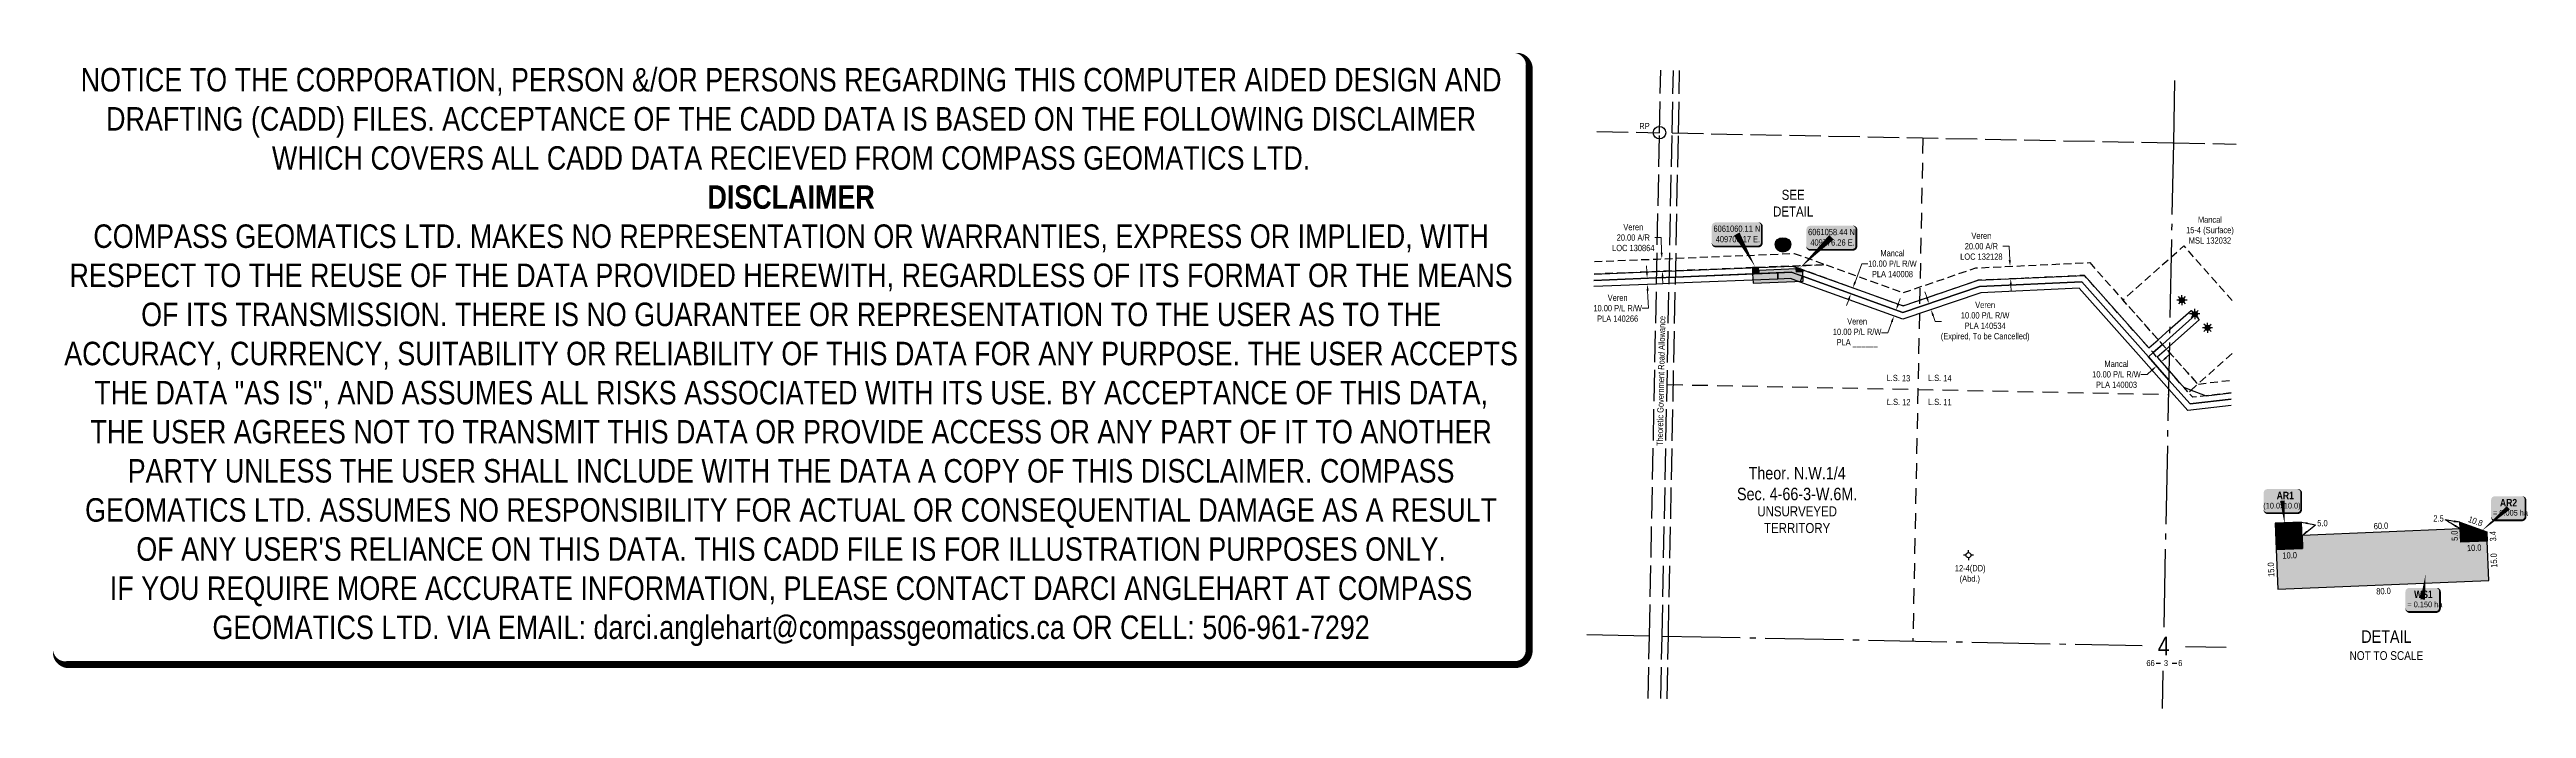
# Model space of a CAD drawing. Extents: x 406981 to 410938, y 6060355 to 6061409.
import ezdxf
from ezdxf.enums import TextEntityAlignment as Align

# ---------------------------------------------------------------- set-up
doc = ezdxf.new("R2010")
doc.units = 0
doc.header["$LTSCALE"] = 5
doc.header["$PDSIZE"] = 0.5
for name, pattern in [('foc-ACCESSROAD', [3.75, 2.5, -1.25]), ('foc-LSD', [8, 5, -3]), ('foc-QUARTERLINE', [33, 25, -3, 2, -3]), ('foc-UNSURVEYED', [12.5, 10, -2.5])]:
    doc.linetypes.add(name, pattern=pattern)
doc.layers.get('Defpoints').update_dxf_attribs({"color": 9})
for name, color, linetype in [('10', 1, 'Continuous'), ('35', 37, 'Continuous'), ('9', 3, 'Continuous'), ('C-AR', 13, 'foc-ACCESSROAD'), ('C-RW', 13, 'Continuous'), ('C-SYMBOL', 7, 'Continuous'), ('C-WS-S', 8, 'Continuous'), ('DETAIL-T', 7, 'Continuous'), ('F-RW', 190, 'Continuous'), ('F-WS', 190, 'foc-ACCESSROAD'), ('L-QSEC', 8, 'foc-QUARTERLINE'), ('L-ROAD-T', 7, 'Continuous'), ('L-SECLBL', 7, 'Continuous'), ('L-SECTION-LSD', 7, 'foc-LSD'), ('L-UNS-T', 3, 'Continuous'), ('L-USEC', 7, 'foc-UNSURVEYED'), ('P-CROSSINGS', 250, 'Continuous'), ('P-TEMP-BLOCKS', 250, 'Continuous'), ('P-TEMP-H', 41, 'Continuous'), ('P-TEMP_WORKSPACE', 46, 'Continuous')]:
    doc.layers.add(name, color=color, linetype=linetype)
for name, color, linetype, lineweight in [('C-AR-T', 13, 'Continuous', 9), ('C-RW-T', 13, 'Continuous', 9), ('F-RW-T', 190, 'Continuous', 9), ('F-WS-T', 190, 'Continuous', 9), ('P-TEMP-T', 46, 'Continuous', 18)]:
    doc.layers.add(name, color=color, linetype=linetype, lineweight=lineweight)
doc.layers.add('DISCLAIMER', color=7, linetype='Continuous', plot=False)
doc.styles.add('100L', font='ARIALN.TTF', dxfattribs={"height": 11})
doc.styles.add('175L', font='ARIALN.TTF', dxfattribs={"height": 20})
doc.styles.add('80', font='ARIALN.TTF', dxfattribs={"height": 10})
doc.styles.add('80CG', font='ARIALN.TTF', dxfattribs={"height": 10})
doc.styles.add('80L', font='ARIALN.TTF', dxfattribs={"height": 10})
doc.styles.add('BOLD', font='ARIALNB.TTF')
doc.styles.add('Crossing', font='ARIALN.TTF', dxfattribs={"height": 10})
doc.styles.add('SIMPLEX', font='ARIALN.TTF')
doc.dimstyles.new('Compass 5 000', dxfattribs={"dimscale": 5, "dimtxt": 9, "dimasz": 2, "dimexe": 0.2, "dimexo": 0.0625, "dimgap": 0.5, "dimtad": 0, "dimtih": 1, "dimtoh": 1, "dimzin": 0, "dimdsep": 46, "dimtxsty": '80CG', "dimcen": 0.1, "dimse1": 1, "dimse2": 1, "dimclrd": 256, "dimclrt": 256, "dimaunit": 1, "dimadec": 4, "dimazin": 0, "dimtfac": 0.06, "dimtofl": 0, "dimtmove": 0, "dimatfit": 1, "dimfxl": 0.2, "dimtolj": 1, "dimtzin": 0, "dimlwd": -1, "dimarcsym": 0})

# ---------------------------------------------------------------- blocks, each defined once
blk = doc.blocks.new('L-SECLBL')
at = {"layer": '9', "color": 7}
for p, q in [((-5.082139060913505, -27.83004804289613), (-12.28857354467345, -27.83004804289613)), ((20.70431141927111, -27.83004804289613), (13.49787693551116, -27.83004804289613))]:
    blk.add_line(p, q, dxfattribs=at)
at = {"layer": '10', "color": 2, "style": 'SIMPLEX'}
blk.add_attdef('SEC', text='', height=30, dxfattribs=at).set_placement((0, 0), align=Align.MIDDLE)
at = {"layer": '10', "color": 5, "style": '80L'}
blk.add_attdef('TWP', text='', height=9.5, dxfattribs=at).set_placement((-14.43410290347765, -27.36845155570791), align=Align.MIDDLE_RIGHT)
blk.add_attdef('RGE', text='', height=9.5, dxfattribs=at).set_placement((3.622123863462547, -27.36845155570791), align=Align.MIDDLE_CENTER)
blk.add_attdef('MER', text='', height=9.5, dxfattribs=at).set_placement((23.16775162027989, -27.36845155570791), align=Align.MIDDLE_LEFT)
blk = doc.blocks.new('RP')
at = {"layer": '35', "color": 3}
blk.add_circle((0, 0), 10, dxfattribs=at)
at = {"layer": '35', "color": 3, "style": '80'}
blk.add_attdef('RP_001', (-32.36089367917796, 5.754369554757101), '', height=10, dxfattribs=at)
blk = doc.blocks.new('Gabd.15d85efd0b')
for p, q in [((-0.8077887898243716, 0), (-1.615577579648743, 0)), ((0, 0.8077887898252811), (0, 1.615577579648743)), ((1.615577579648743, 0), (0.8077887898243716, 0)), ((0, -0.8077887898252811), (0, -1.615577579648743))]:
    blk.add_line(p, q)
blk.add_circle((0, 0), 0.8)
blk = doc.blocks.new('*D447')
at = {"layer": 'C-AR-T', "transparency": 16777216}
for p, q in [((409555.1993346071, 6061107.92030553), (409545.1993346069, 6061107.92030553)), ((409556.1742816667, 6061084.009110297), (409555.1993346071, 6061107.92030553)), ((409557.8035121195, 6061044.051199712), (409558.2109102602, 6061034.05950182))]:
    blk.add_line(p, q, dxfattribs=at)
for points in [[(409557.8395646485, 6061084.077009987), (409554.5089986848, 6061083.941210607), (409556.5816798074, 6061074.017412405)], [(409559.4687951013, 6061044.119099402), (409556.1382291375, 6061043.983300022), (409557.3961139788, 6061054.042897603)]]:
    blk.add_solid(points, dxfattribs=at)
at = {"layer": 'Defpoints', "color": 0, "transparency": 16777216}
for p in [(409556.5816798074, 6061074.017412405), (409712.1994274021, 6061080.362518284), (409713.0138615735, 6061060.388003482)]:
    blk.add_point(p, dxfattribs=at)
at = {"layer": 'C-AR-T', "transparency": 16777216, "insert": (409510.9087479765, 6061107.920305529), "char_height": 10, "attachment_point": 5, "style": '80CG'}
blk.add_mtext('\\A1;Veren\\P20.00 A/R\\PLOC 130864', dxfattribs=at)
blk = doc.blocks.new('*D448')
at = {"layer": 'C-AR-T', "transparency": 16777216}
for p, q in [((410111.1841923661, 6061094.103084965), (410101.1841923661, 6061094.103084965)), ((410112.2240970131, 6061072.002442539), (410111.1841923661, 6061094.103084965)), ((410114.1040670203, 6061032.048255374), (410114.574078417, 6061022.059307016))]:
    blk.add_line(p, q, dxfattribs=at)
for points in [[(410113.8889217394, 6061072.080777772), (410110.5592722869, 6061071.924107306), (410112.6941084098, 6061062.013494181)], [(410115.7688917466, 6061032.126590607), (410112.4392422941, 6061031.969920141), (410113.6340556236, 6061042.037203731)]]:
    blk.add_solid(points, dxfattribs=at)
at = {"layer": 'Defpoints', "color": 0, "transparency": 16777216}
for p in [(410112.0776252394, 6061061.984486711), (410112.6941084098, 6061062.013494181), (410113.0175724531, 6061042.008196261)]:
    blk.add_point(p, dxfattribs=at)
at = {"layer": 'C-AR-T', "transparency": 16777216, "insert": (410066.8697312477, 6061094.103084964), "char_height": 10, "attachment_point": 5, "style": '80CG'}
blk.add_mtext('\\A1;Veren\\P20.00 A/R\\PLOC 132128', dxfattribs=at)
blk = doc.blocks.new('*D449')
at = {"layer": 'Defpoints', "color": 0, "transparency": 16777216}
for p in [(409827.7292558295, 6061029.194232096), (409831.1291601718, 6061038.596011203), (409861.7374039844, 6061027.5273507)]:
    blk.add_point(p, dxfattribs=at)
at = {"layer": 'F-RW-T', "transparency": 16777216}
for p, q in [((409865.1381109902, 6061036.931349416), (409875.7400885846, 6061066.249071737)), ((409875.7400885846, 6061066.249071737), (409885.7400885846, 6061066.249071736)), ((409854.9367926361, 6061008.721572877), (409851.5360856301, 6060999.31757416))]:
    blk.add_line(p, q, dxfattribs=at)
for points in [[(409853.3694595166, 6061009.288357378), (409856.5041257555, 6061008.154788376), (409858.3374996418, 6061018.125571593)], [(409863.5707778707, 6061037.498133917), (409866.7054441096, 6061036.364564915), (409861.7374039844, 6061027.5273507)]]:
    blk.add_solid(points, dxfattribs=at)
at = {"layer": 'F-RW-T', "transparency": 16777216, "insert": (409924.826036742, 6061066.249071737), "char_height": 10, "attachment_point": 5, "style": '80CG'}
blk.add_mtext('\\A1;Mancal\\P10.00 P/L R/W\\PPLA 140008', dxfattribs=at)
blk = doc.blocks.new('*D450')
at = {"layer": 'C-RW-T', "transparency": 16777216}
for p, q in [((409532.6469995076, 6061053.034813163), (409532.2395987487, 6061063.026510947)), ((409533.8691643284, 6061023.060638426), (409534.2765650872, 6061013.068940641)), ((409535.0118695488, 6060995.035248262), (409534.2765650872, 6061013.068940641)), ((409525.0118695488, 6060995.035248262), (409535.0118695488, 6060995.035248262))]:
    blk.add_line(p, q, dxfattribs=at)
for points in [[(409534.3122824716, 6061053.10271329), (409530.9817165434, 6061052.966913037), (409533.0544002664, 6061043.043115377)], [(409535.5344472924, 6061023.128538553), (409532.2038813643, 6061022.9927383), (409533.4617635695, 6061033.052336211)]]:
    blk.add_solid(points, dxfattribs=at)
at = {"layer": 'Defpoints', "color": 0, "transparency": 16777216}
for p in [(409618.3944622978, 6061046.522764861), (409533.4617635695, 6061033.052336211), (409618.8018256009, 6061036.531985695)]:
    blk.add_point(p, dxfattribs=at)
at = {"layer": 'C-RW-T', "transparency": 16777216, "insert": (409485.9259213902, 6060995.035248263), "char_height": 10, "attachment_point": 5, "style": '80CG'}
blk.add_mtext('\\A1;Veren\\P10.00 P/L R/W\\PPLA 140266', dxfattribs=at)
blk = doc.blocks.new('GAS')
h = blk.add_hatch(color=255)
h.dxf.hatch_style = 1
edge = h.paths.add_edge_path()
edge.add_arc((0, 0), 0.9, 0, 360)
for p, q in [((-0.8077887898725749, 0), (-1.615577579628734, 0)), ((-0.5711929310346023, 0.5711929297831376), (-1.142385862069204, 1.142385861385264)), ((0, 0.8077887887338874), (0, 1.615577579286764)), ((0.5711929310309642, 0.5711929297831376), (1.142385862065566, 1.142385861385264)), ((1.615577579625096, 0), (0.8077887898689368, 0)), ((-0.5711929310346023, -0.5711929316021271), (-1.142385862069204, -1.142385863204253)), ((0, -0.8077887905528768), (0, -1.615577581105753)), ((1.142385862065566, -1.142385863204253), (0.5711929310309642, -0.5711929316021271))]:
    blk.add_line(p, q)
blk.add_circle((0, 0), 0.8000000000000003)
blk = doc.blocks.new('*D451')
at = {"layer": 'C-RW-T', "transparency": 16777216}
for p, q in [((409934.006122981, 6061001.39524764), (409937.4068698981, 6061010.799231924)), ((409923.804683151, 6060973.185509554), (409917.5511924399, 6060955.892917722)), ((409917.5511924399, 6060955.892917722), (409907.5511924396, 6060955.892917721))]:
    blk.add_line(p, q, dxfattribs=at)
for points in [[(409922.2373524369, 6060973.752300707), (409925.3720138648, 6060972.618718401), (409927.2054300681, 6060982.589493837)], [(409932.4387922669, 6061001.962038793), (409935.5734536948, 6061000.828456487), (409930.6053760638, 6060991.991263357)]]:
    blk.add_solid(points, dxfattribs=at)
at = {"layer": 'Defpoints', "color": 0, "transparency": 16777216}
for p in [(409794.2601148961, 6061030.66628311), (409797.6600608919, 6061040.06805263), (409927.2054300681, 6060982.589493837)]:
    blk.add_point(p, dxfattribs=at)
at = {"layer": 'C-RW-T', "transparency": 16777216, "insert": (409868.4652442816, 6060955.892917722), "char_height": 10, "attachment_point": 5, "style": '80CG'}
blk.add_mtext('\\A1;Veren\\P10.00 P/L R/W\\PPLA ______', dxfattribs=at)
blk = doc.blocks.new('*D452')
at = {"layer": 'C-RW-T', "transparency": 16777216}
for p, q in [((409980.0528900379, 6061011.671593951), (409976.8201311734, 6061021.134641564)), ((409989.7560378879, 6060983.268191796), (409992.9887967526, 6060973.805144182)), ((409992.9887967526, 6060973.805144182), (410002.9887967526, 6060973.805144181))]:
    blk.add_line(p, q, dxfattribs=at)
for points in [[(409981.6300646395, 6061012.210387095), (409978.4757154358, 6061011.132800806), (409983.2856489024, 6061002.208546339)], [(409991.3332124895, 6060983.80698494), (409988.1788632858, 6060982.729398651), (409986.5232790234, 6060992.731239408)]]:
    blk.add_solid(points, dxfattribs=at)
at = {"layer": 'Defpoints', "color": 0, "transparency": 16777216}
for p in [(410010.5558658936, 6061011.524576366), (409986.5232790234, 6060992.731239408), (410013.7934960146, 6061002.047269436)]:
    blk.add_point(p, dxfattribs=at)
at = {"layer": 'C-RW-T', "transparency": 16777216, "insert": (410072.9274052109, 6060973.805144182), "char_height": 10, "attachment_point": 5, "style": '80CG'}
blk.add_mtext('\\A1;Veren\\P10.00 P/L R/W\\PPLA 140534\\P(Expired, To be Cancelled)', dxfattribs=at)
blk = doc.blocks.new('*D453')
at = {"layer": 'Defpoints', "color": 0, "transparency": 16777216}
for p in [(410346.7546140524, 6060902.592507184), (410349.9031040831, 6060899.038905904), (410357.4025859274, 6060905.683445333)]:
    blk.add_point(p, dxfattribs=at)
at = {"layer": 'F-RW-T', "transparency": 16777216}
for p, q in [((410331.7849720381, 6060889.32940732), (410321.7849720386, 6060889.329407321)), ((410339.2697930452, 6060895.960957251), (410331.7849720381, 6060889.32940732)), ((410361.7389169033, 6060915.868596544), (410369.2237379104, 6060922.500146477))]:
    blk.add_line(p, q, dxfattribs=at)
for points in [[(410338.1645347229, 6060897.20842742), (410340.3750513671, 6060894.713487084), (410346.7546140524, 6060902.592507184)], [(410360.6336585809, 6060917.116066713), (410362.8441752251, 6060914.621126376), (410354.2540958961, 6060909.237046613)]]:
    blk.add_solid(points, dxfattribs=at)
at = {"layer": 'F-RW-T', "transparency": 16777216, "insert": (410282.6990238796, 6060889.329407321), "char_height": 10, "attachment_point": 5, "style": '80CG'}
blk.add_mtext('\\A1;Mancal\\P10.00 P/L R/W\\PPLA 140003', dxfattribs=at)
blk = doc.blocks.new('*U455')
h = blk.add_hatch(color=254)
edge = h.paths.add_edge_path()
edge.add_line((-33.99999999999998, -20), (33.99999999999998, -20))
edge.add_arc((33.99999999999999, -13.99999999999999), 6.000000000000007, 269.9999999999999, 359.9999999999999)
edge.add_line((39.99999999999999, -14), (39.99999999999999, 12.5))
edge.add_arc((33.99999999999999, 12.49999999999999), 6.000000000000007, 6.785183320455494e-14, 90.00000000000007)
edge.add_line((33.99999999999998, 18.5), (-33.99999999999998, 18.5))
edge.add_arc((-33.99999999999999, 12.49999999999999), 6.000000000000007, 89.99999999999993, 179.9999999999999)
edge.add_line((-39.99999999999999, 12.5), (-39.99999999999999, -14))
edge.add_arc((-33.99999999999999, -13.99999999999999), 6.000000000000007, 180, 270.0000000000001)
at = {"color": 1, "flags": 128}
blk.add_lwpolyline([(-33.99999999999998, -20, 3, 3, 0), (33.99999999999998, -20, 3, 3, 0.4142135623730951), (39.99999999999999, -14, 3, 3, 0), (39.99999999999999, 12.5, 3, 0, 0.4142135623730951), (33.99999999999998, 18.5, 0, 0, 0), (-33.99999999999998, 18.5, 0, 0, 0.4142135623730951), (-39.99999999999999, 12.5, 0, 0, 0), (-39.99999999999999, -14, 0, 3, 0.4142135623730951)], format="xyseb", close=True, dxfattribs=at)
at = {"color": 254, "flags": 128}
blk.add_lwpolyline([(29.90616914716862, -53.64418373067201, 0, 10, 0), (0, 0, 5, 5, 0)], format="xyseb", dxfattribs=at)
at = {"color": 1, "style": '80'}
blk.add_attdef('ENTER_TEXT_001', (-35.98567530695772, -4.996589358799454), '', height=10, dxfattribs=at)
blk = doc.blocks.new('*U456')
h = blk.add_hatch(color=254)
edge = h.paths.add_edge_path()
edge.add_line((-33.99999999999998, -20), (33.99999999999998, -20))
edge.add_arc((33.99999999999999, -13.99999999999999), 6.000000000000007, 269.9999999999999, 359.9999999999999)
edge.add_line((39.99999999999999, -14), (39.99999999999999, 12.5))
edge.add_arc((33.99999999999999, 12.49999999999999), 6.000000000000007, 6.785183320455494e-14, 90.00000000000007)
edge.add_line((33.99999999999998, 18.5), (-33.99999999999998, 18.5))
edge.add_arc((-33.99999999999999, 12.49999999999999), 6.000000000000007, 89.99999999999993, 179.9999999999999)
edge.add_line((-39.99999999999999, 12.5), (-39.99999999999999, -14))
edge.add_arc((-33.99999999999999, -13.99999999999999), 6.000000000000007, 180, 270.0000000000001)
at = {"color": 254, "flags": 128}
blk.add_lwpolyline([(-51.11093644678137, -50.00807125413121, 0, 9.999999999999998, 0), (0, 0, 4.999999999999999, 4.999999999999999, 0)], format="xyseb", dxfattribs=at)
at = {"color": 1, "flags": 128}
blk.add_lwpolyline([(-33.99999999999998, -20, 3, 3, 0), (33.99999999999998, -20, 3, 3, 0.4142135623730951), (39.99999999999999, -14, 3, 3, 0), (39.99999999999999, 12.5, 3, 0, 0.4142135623730951), (33.99999999999998, 18.5, 0, 0, 0), (-33.99999999999998, 18.5, 0, 0, 0.4142135623730951), (-39.99999999999999, 12.5, 0, 0, 0), (-39.99999999999999, -14, 0, 3, 0.4142135623730951)], format="xyseb", close=True, dxfattribs=at)
at = {"color": 1, "style": '80'}
blk.add_attdef('ENTER_TEXT_001', (-35.98567530695772, -4.996589358799454), '', height=10, dxfattribs=at)
blk = doc.blocks.new('xing2')
h = blk.add_hatch(color=50)
h.dxf.hatch_style = 1
edge = h.paths.add_edge_path()
edge.add_ellipse((0, 0), major_axis=(-12.5, 0), ratio=0.8162973455633619, start_angle=0, end_angle=360)
h = blk.add_hatch(color=250)
h.dxf.hatch_style = 1
edge = h.paths.add_edge_path()
edge.add_ellipse((0, -2.047489049626165), major_axis=(-12.5, 0), ratio=0.8162973455633619, start_angle=0, end_angle=180)
edge.add_line((12.5, -2.047489049626165), (12.5, 0))
edge.add_ellipse((0, 0), major_axis=(-12.5, 0), ratio=0.8162973455633619, start_angle=0, end_angle=180, ccw=False)
edge.add_line((-12.5, 0), (-12.5, -2.047489049626165))
at = {"color": 250}
blk.add_ellipse((0, 0), major_axis=(-12.5, 0), ratio=0.8162973455633619, dxfattribs=at)
blk.add_ellipse((0, -2.047489049626165), major_axis=(-12.5, 0), ratio=0.8162973455633619, start_param=0, end_param=3.141592653589793, dxfattribs=at)
at = {"color": 250, "style": 'Crossing'}
blk.add_attdef('CROSSING', text='', height=9, dxfattribs=at).set_placement((0.08916442567715421, 0.0199513138486509), align=Align.MIDDLE_CENTER)
at = {"color": 250, "style": 'Crossing', "flags": 1}
for tag, p in [('DESCRIPTION', (0.08916442567715421, -25.770021277247)), ('LOCATION', (0.08916442567715421, -39.30337514164421)), ('OWNER', (0.08916442567715421, -12.49201765665748)), ('DWG_REF', (0.08916442567715421, -52.83672900604233))]:
    blk.add_attdef(tag, text='', height=9, dxfattribs=at).set_placement(p, align=Align.MIDDLE_CENTER)
blk = doc.blocks.new('*U475')
at = {"true_color": 0xff8aff}
h = blk.add_hatch(color=211, dxfattribs=at)
edge = h.paths.add_edge_path()
edge.add_line((-23.99999999999998, -20), (23.99999999999998, -20))
edge.add_arc((23.99999999999998, -14), 6, 270, 360)
edge.add_line((29.99999999999998, -14), (29.99999999999998, 12.5))
edge.add_arc((23.99999999999998, 12.5), 6, 0, 90)
edge.add_line((23.99999999999998, 18.5), (-23.99999999999998, 18.5))
edge.add_arc((-23.99999999999998, 12.5), 6, 90, 180)
edge.add_line((-29.99999999999998, 12.5), (-29.99999999999998, -14))
edge.add_arc((-23.99999999999998, -14), 6, 180, 270)
at = {"color": 250, "flags": 128}
blk.add_lwpolyline([(-23.99999999999998, -20, 3, 3, 0), (23.99999999999998, -20, 3, 3, 0.414213562373095), (29.99999999999998, -14, 3, 3, 0), (29.99999999999998, 12.5, 3, 0, 0.414213562373095), (23.99999999999998, 18.5, 0, 0, 0), (-23.99999999999998, 18.5, 0, 0, 0.414213562373095), (-29.99999999999998, 12.5, 0, 0, 0), (-29.99999999999998, -14, 0, 3, 0.414213562373095)], format="xyseb", close=True, dxfattribs=at)
at = {"flags": 128}
blk.add_lwpolyline([(3.59625545843247, -38.11359029437813, 0, 7.499999999999999, 0), (-3.398394867633905e-15, 0, 0, 0, 0)], format="xyseb", dxfattribs=at)
at = {"color": 250}
for tag, p, height, style in [('TEMP_AREA_W1_001', (-9.212824010914055, 2.244292974654144), 12, 'BOLD'), ('ENTER_TEXT_001', (-30.65893587994544, -12.47010782646594), 9, '80')]:
    blk.add_attdef(tag, p, '', height=height, dxfattribs=dict(at, style=style))
blk = doc.blocks.new('*U454')
at = {"true_color": 0xff8aff}
h = blk.add_hatch(color=211, dxfattribs=at)
edge = h.paths.add_edge_path()
edge.add_line((-21.49999999999998, -20), (21.49999999999998, -20))
edge.add_arc((21.49999999999998, -14), 6, 270, 360)
edge.add_line((27.49999999999998, -14), (27.49999999999998, 12.5))
edge.add_arc((21.49999999999998, 12.5), 6, 0, 90)
edge.add_line((21.49999999999998, 18.5), (-21.49999999999998, 18.5))
edge.add_arc((-21.49999999999998, 12.5), 6, 90, 180)
edge.add_line((-27.49999999999998, 12.5), (-27.49999999999998, -14))
edge.add_arc((-21.49999999999998, -14), 6, 180, 270)
at = {"flags": 128}
blk.add_lwpolyline([(4.550646937575363, 39.57006677438104, 0, 7.499999999999998, 0), (-3.398394867633905e-15, 0, 0, 0, 0)], format="xyseb", dxfattribs=at)
at = {"color": 250, "flags": 128}
blk.add_lwpolyline([(-21.49999999999998, -20, 3, 3, 0), (21.49999999999998, -20, 3, 3, 0.414213562373095), (27.49999999999998, -14, 3, 3, 0), (27.49999999999998, 12.5, 3, 0, 0.414213562373095), (21.49999999999998, 18.5, 0, 0, 0), (-21.49999999999998, 18.5, 0, 0, 0.414213562373095), (-27.49999999999998, 12.5, 0, 0, 0), (-27.49999999999998, -14, 0, 3, 0.414213562373095)], format="xyseb", close=True, dxfattribs=at)
at = {"color": 250}
for tag, p, height, style in [('TEMP_AREA_W1_001', (-9.212824010914055, 2.244292974654144), 12, 'BOLD'), ('ENTER_TEXT_001', (-30.65893587994544, -12.47010782646594), 9, '80')]:
    blk.add_attdef(tag, p, '', height=height, dxfattribs=dict(at, style=style))
blk = doc.blocks.new('*U476')
at = {"true_color": 0xff8aff}
h = blk.add_hatch(color=211, dxfattribs=at)
edge = h.paths.add_edge_path()
edge.add_line((-21.49999999999998, -20), (21.49999999999998, -20))
edge.add_arc((21.49999999999998, -14), 6, 270, 360)
edge.add_line((27.49999999999998, -14), (27.49999999999998, 12.5))
edge.add_arc((21.49999999999998, 12.5), 6, 0, 90)
edge.add_line((21.49999999999998, 18.5), (-21.49999999999998, 18.5))
edge.add_arc((-21.49999999999998, 12.5), 6, 90, 180)
edge.add_line((-27.49999999999998, 12.5), (-27.49999999999998, -14))
edge.add_arc((-21.49999999999998, -14), 6, 180, 270)
at = {"flags": 128}
blk.add_lwpolyline([(-43.04540236759258, -37.33867938246048, 0, 7.499999999999998, 0), (-3.398394867633905e-15, 3.944304526105059e-31, 0, 0, 0)], format="xyseb", dxfattribs=at)
at = {"color": 250, "flags": 128}
blk.add_lwpolyline([(-21.49999999999998, -20, 3, 3, 0), (21.49999999999998, -20, 3, 3, 0.414213562373095), (27.49999999999998, -14, 3, 3, 0), (27.49999999999998, 12.5, 3, 0, 0.414213562373095), (21.49999999999998, 18.5, 0, 0, 0), (-21.49999999999998, 18.5, 0, 0, 0.414213562373095), (-27.49999999999998, 12.5, 0, 0, 0), (-27.49999999999998, -14, 0, 3, 0.414213562373095)], format="xyseb", close=True, dxfattribs=at)
at = {"color": 250}
for tag, p, height, style in [('TEMP_AREA_W1_001', (-9.212824010914055, 2.244292974654144), 12, 'BOLD'), ('ENTER_TEXT_001', (-30.65893587994544, -12.47010782646594), 9, '80')]:
    blk.add_attdef(tag, p, '', height=height, dxfattribs=dict(at, style=style))
blk = doc.blocks.new('Disclaimer_Legal')
at = {"layer": 'DISCLAIMER', "color": 254, "flags": 128}
blk.add_lwpolyline([(-3612.859355113964, -1104.601793492536, 37.5, 37.5, 0), (4096.10254652852, -1104.601793492536, 37.5, 37.5, 0.414213562373095), (4171.10254652852, -1029.601793492536, 37.5, 37.5, 0), (4171.10254652852, 2078.694150954953, 37.5, 0, 0.414213562373095), (4096.10254652852, 2153.694150954953, 0, 0, 0), (-3612.859355113964, 2153.694150954953, 0, 0, 0.414213562373095), (-3687.859355113964, 2078.694150954953, 0, 0, 0), (-3687.859355113964, -1029.601793492536, 0, 37.5, 0.414213562373095)], format="xyseb", close=True, dxfattribs=at)
at = {"layer": 'DISCLAIMER', "color": 254, "insert": (241.6215957072782, 533.9211787312088), "char_height": 125, "width": 7717.567617301413, "attachment_point": 5, "style": '80'}
blk.add_mtext('NOTICE TO THE CORPORATION, PERSON &/OR PERSONS REGARDING THIS COMPUTER AIDED DESIGN AND DRAFTING (CADD) FILES. ACCEPTANCE OF THE CADD DATA IS BASED ON THE FOLLOWING DISCLAIMER WHICH COVERS ALL CADD DATA RECIEVED FROM COMPASS GEOMATICS LTD.\\P{\\fArial Narrow|b1|i0|c0|p34;DISCLAIMER}\\PCOMPASS GEOMATICS LTD. MAKES NO REPRESENTATION OR WARRANTIES, EXPRESS OR IMPLIED, WITH RESPECT TO THE REUSE OF THE DATA PROVIDED HEREWITH, REGARDLESS OF ITS FORMAT OR THE MEANS OF ITS TRANSMISSION. THERE IS NO GUARANTEE OR REPRESENTATION TO THE USER AS TO THE ACCURACY, CURRENCY, SUITABILITY OR RELIABILITY OF THIS DATA FOR ANY PURPOSE. THE USER ACCEPTS THE DATA "AS IS", AND ASSUMES ALL RISKS ASSOCIATED WITH ITS USE. BY ACCEPTANCE OF THIS DATA, THE USER AGREES NOT TO TRANSMIT THIS DATA OR PROVIDE ACCESS OR ANY PART OF IT TO ANOTHER PARTY UNLESS THE USER SHALL INCLUDE WITH THE DATA A COPY OF THIS DISCLAIMER. COMPASS GEOMATICS LTD. ASSUMES NO RESPONSIBILITY FOR ACTUAL OR CONSEQUENTIAL DAMAGE AS A RESULT OF ANY USER\'S RELIANCE ON THIS DATA. THIS CADD FILE IS FOR ILLUSTRATION PURPOSES ONLY.\\PIF YOU REQUIRE MORE ACCURATE INFORMATION, PLEASE CONTACT DARCI ANGLEHART AT COMPASS GEOMATICS LTD. VIA EMAIL: darci.anglehart@compassgeomatics.ca OR CELL: 506-961-7292', dxfattribs=at)

msp = doc.modelspace()

# ---------------------------------------------------------------- hatches: boundary and pattern name
at = {"layer": 'P-TEMP-H'}
h = msp.add_hatch(color=256, dxfattribs=at)
h.dxf.hatch_style = 1
h.paths.add_polyline_path([(409701.5792229266, 6061049.91444074), (409711.5667048954, 6061050.321652892), (409711.1592750371, 6061060.312392709), (409701.1717965227, 6061059.905095849)])
h = msp.add_hatch(color=256, dxfattribs=at)
h.dxf.hatch_style = 1
h.paths.add_polyline_path([(409701.5792229266, 6061049.91444074), (409702.1903983449, 6061034.930022495), (409782.0901852196, 6061038.191080014), (409781.4790724384, 6061053.172290951), (409771.491593924, 6061052.764994091), (409771.2879454941, 6061057.758733349), (409711.3630564655, 6061055.31539215), (409711.5667048954, 6061050.321652892)])
h = msp.add_hatch(color=256, dxfattribs=at)
h.dxf.hatch_style = 1
h.paths.add_polyline_path([(409771.1855398067, 6061060.269861478), (409781.3392756617, 6061056.600299955), (409781.4790724384, 6061053.172290951), (409771.491593924, 6061052.764994091)])
h = msp.add_hatch(color=256, dxfattribs=at)
h.dxf.hatch_style = 1
h.paths.add_polyline_path([(410537.8268728365, 6060609.228763101), (410579.9395231014, 6060610.945790778), (410578.2215774587, 6060653.072177901), (410536.1089417591, 6060651.354793053)])
h = msp.add_hatch(color=256, dxfattribs=at)
h.dxf.hatch_style = 1
h.paths.add_polyline_path([(410831.3249225102, 6060652.892843125), (410874.1385894868, 6060637.419978037), (410874.7280486497, 6060622.965629612), (410832.6154129506, 6060621.248244761)])
h = msp.add_hatch(color=256, dxfattribs=at)
h.dxf.hatch_style = 1
h.paths.add_polyline_path([(410537.8268728365, 6060609.228763101), (410540.4039204567, 6060546.046314619), (410877.3048321584, 6060559.796704881), (410874.7280486497, 6060622.965629612), (410832.6154129506, 6060621.248244761), (410831.756720526, 6060642.304562609), (410579.0808306767, 6060632.002108626), (410579.9395231014, 6060610.945790778)])

# ---------------------------------------------------------------- linework, layer by layer
at = {"layer": 'C-AR', "flags": 128}
msp.add_lwpolyline([(409448.7233451952, 6061069.619772593), (409548.7822768642, 6061073.699961906), (409578.9752370311, 6061074.9304798), (409768.1185678807, 6061082.642546576), (409781.8197537371, 6061077.692368419), (409791.224138797, 6061074.294959912), (409817.8824316951, 6061064.664373334), (409787.2948238943, 6061063.417107078), (409776.5034390027, 6061062.97660102), (409764.9942717652, 6061062.508091435), (409738.5497092903, 6061061.429090081), (409578.5746587462, 6061054.906969373), (409548.3820129193, 6061053.675643099), (409448.3229243751, 6061049.59594276)], dxfattribs=at)
at = {"layer": 'C-RW'}
msp.add_lwpolyline([(409448.1226432104, 6061039.580489621), (409548.1818092816, 6061043.659881727), (409578.3745198306, 6061044.891107255), (409741.5291583805, 6061051.543103511), (409741.9347829663, 6061041.552599945), (409578.174385141, 6061034.875445394), (409547.9816058694, 6061033.644120496), (409447.9223490044, 6061029.564384324)], dxfattribs=at)
at = {"layer": 'F-RW'}
for points in [[(409448.3229243751, 6061049.59594276), (409548.3820129193, 6061053.675643099), (409578.5746587462, 6061054.906969373), (409738.5497092903, 6061061.429090081), (409764.9942717652, 6061062.508091435), (409775.0244133841, 6061058.88205501), (409784.4288775344, 6061055.483931236), (409941.708300706, 6060998.607994483), (410061.892724162, 6061039.631482525), (410231.4782384738, 6061047.515246185), (410334.4940345272, 6060931.483919892), (410349.413476736, 6060944.736057969), (410368.167768784, 6060961.395863437), (410401.7579045848, 6060991.232023314), (410408.3884484146, 6060983.752406128), (410367.8982087279, 6060947.786604395), (410356.0515689932, 6060937.263321727), (410341.1342399386, 6060924.01262142), (410333.6595059489, 6060917.372542195), (410227.2537873013, 6061037.269824549), (410063.8545151384, 6061029.724915084), (409941.6539134042, 6060987.996046261), (409781.0318346308, 6061046.081261448), (409771.6277587132, 6061049.479383979), (409763.4418035861, 6061052.436717607), (409578.3745198306, 6061044.891107255), (409548.1818092816, 6061043.659881727), (409448.1226432104, 6061039.580489621)], [(410465.9338138374, 6060849.803660223), (410400.4345581752, 6060842.006994422), (410366.559884647, 6060880.238923647), (410333.6595059489, 6060917.372542195), (410341.1342399386, 6060924.01262142), (410356.0515689932, 6060937.263321727), (410367.8982087279, 6060947.786604395), (410408.3922296793, 6060983.755934861), (410415.01978192, 6060976.273484452), (410367.6290355571, 6060934.196857451), (410362.6791173527, 6060929.801715713), (410347.7610283134, 6060916.556714339), (410366.8527716015, 6060895.025996081), (410380.9291417766, 6060879.152935139), (410390.1739243495, 6060868.662170647), (410401.7823150607, 6060864.247942426), (410425.8291150708, 6060855.104449968), (410466.1339075799, 6060859.901418881)]]:
    msp.add_lwpolyline(points, dxfattribs=at)
at = {"layer": 'F-WS', "flags": 128}
for points in [[(410467.3749437451, 6060922.53048225), (410412.4712701547, 6060873.745817496), (410395.8760473734, 6060892.429106748), (410367.435898635, 6060924.445940262), (410362.6791173527, 6060929.801715713), (410356.0515689932, 6060937.263321727), (410349.413476736, 6060944.736057969), (410292.9906306369, 6061008.256772222), (410370.4606417772, 6061077.093663312), (410390.1223155386, 6061094.564199576), (410469.0238887175, 6061005.744720507)], [(410466.1339075799, 6060859.901418881), (410425.8291150708, 6060855.104449968), (410404.4568357586, 6060852.665178803), (410397.506900786, 6060860.449116128), (410401.7823150607, 6060864.247942426), (410412.4712701547, 6060873.745817496), (410466.5351267244, 6060880.148999027)]]:
    msp.add_lwpolyline(points, dxfattribs=at)
at = {"layer": 'L-QSEC'}
for p, q in [((410374.0726277157, 6061259.358316532), (410376.0536124653, 6061359.297156039)), ((410358.7316297567, 6060485.177633995), (410374.0726277157, 6061259.358316532)), ((409436.8006758941, 6060473.403269237), (409536.7390200893, 6060471.429267116)), ((409556.8465993976, 6060471.031670161), (410323.6164664484, 6060455.877596456)), ((410392.8560223376, 6060454.509178919), (410458.075251552, 6060453.220217199)), ((410356.1571862407, 6060355.258808395), (410357.345387856, 6060415.221187631))]:
    msp.add_line(p, q, dxfattribs=at)
at = {"layer": 'L-SECTION-LSD'}
for p, q in [((409973.4981993338, 6061267.276040092), (409957.4907988909, 6060463.113529414)), ((409564.8871378803, 6060873.113063994), (410366.1050778865, 6060857.277357946))]:
    msp.add_line(p, q, dxfattribs=at)
at = {"layer": 'L-USEC'}
for p, q in [((409552.8200757085, 6061275.590987339), (409554.8191192087, 6061375.529809996)), ((409572.9275628989, 6061275.188783865), (409574.9267014863, 6061375.132360269)), ((409582.981306494, 6061274.987682132), (409584.9804926254, 6061374.933635406)), ((409452.8816937781, 6061277.566163567), (409552.8200757085, 6061275.590987339)), ((409536.7390200893, 6060471.429267116), (409552.8200757085, 6061275.590987339)), ((409556.8465094428, 6060471.027171807), (409572.9275650622, 6061275.18889203)), ((409566.9002541196, 6060470.826124154), (409582.9813097389, 6061274.987844377)), ((409572.9276581531, 6061275.193545936), (410374.0726277157, 6061259.358316532)), ((410374.0726277157, 6061259.358316532), (410474.0102679222, 6061257.383043329)), ((409534.7409854287, 6060371.492168094), (409536.7390200893, 6060471.429267116)), ((409554.8485690731, 6060371.094788984), (409556.8465111984, 6060471.027259608)), ((409564.9023608952, 6060370.896099431), (409566.9002567527, 6060470.826255857))]:
    msp.add_line(p, q, dxfattribs=at)
at = {"layer": 'P-TEMP_WORKSPACE'}
for points in [[(409701.5792229266, 6061049.91444074), (409711.5667048954, 6061050.321652892), (409711.1592750371, 6061060.312392709), (409701.1717965227, 6061059.905095849)], [(409701.5792229266, 6061049.91444074), (409702.1903983449, 6061034.930022495), (409782.0901852196, 6061038.191080014), (409781.4790724384, 6061053.172290951), (409771.491593924, 6061052.764994091), (409771.2879454941, 6061057.758733349), (409711.3630564655, 6061055.31539215), (409711.5667048954, 6061050.321652892)], [(410537.8268728365, 6060609.228763101), (410579.9395231014, 6060610.945790778), (410578.2215774587, 6060653.072177901), (410536.1089417591, 6060651.354793053)], [(410537.8268728365, 6060609.228763101), (410540.4039204567, 6060546.046314619), (410877.3048321584, 6060559.796704881), (410874.7280486497, 6060622.965629612), (410832.6154129506, 6060621.248244761), (410831.756720526, 6060642.304562609), (410579.0808306767, 6060632.002108626), (410579.9395231014, 6060610.945790778)]]:
    msp.add_lwpolyline(points, close=True, dxfattribs=at)
for points in [[(409771.1855398067, 6061060.269861478), (409781.3392756617, 6061056.600299955), (409781.4790724384, 6061053.172290951), (409771.491593924, 6061052.764994091), (409771.1855398067, 6061060.269861478)], [(410831.3249225102, 6060652.892843125), (410874.1385894868, 6060637.419978037), (410874.7280486497, 6060622.965629612), (410832.6154129506, 6060621.248244761), (410831.3249225102, 6060652.892843125)]]:
    msp.add_lwpolyline(points, dxfattribs=at)

# ---------------------------------------------------------------- block references
at = {"xscale": 0.3, "yscale": 0.3, "zscale": 0.3}
msp.add_blockref('Disclaimer_Legal', (408093.2078362798, 6060756.845452563), dxfattribs=at)
at = {"layer": '35', "color": 3, "xscale": 0.999578, "yscale": 0.999578, "zscale": 0.999578}
msp.add_blockref('RP', (409552.82, 6061275.591), dxfattribs=at).add_auto_attribs({'RP_001': 'RP'})
at = {"layer": 'C-WS-S', "color": 3, "xscale": 4.999999999999995, "yscale": 4.999999999999995, "zscale": 4.999999999999995}
for p in [(410387.2601851508, 6061007.893632767), (410407.6206877925, 6060985.848321815), (410428.0458592334, 6060963.803070643)]:
    msp.add_blockref('GAS', p, dxfattribs=at)
at = {"layer": 'C-WS-S', "xscale": 4.999999999999995, "yscale": 4.999999999999995, "zscale": 4.999999999999995}
msp.add_blockref('Gabd.15d85efd0b', (410046.2200878193, 6060600.33490376), dxfattribs=at)
at = {"layer": 'DETAIL-T', "color": 2}
ref = msp.add_blockref('*U455', (409676.2719870361, 6061113.730290166), dxfattribs=dict(at, xscale=0.999578, yscale=0.999578, zscale=0.999578))
ref.add_attrib('ENTER_TEXT_001', '6061060.11 N.', (409638.9923641507, 6061117.14744688), dxfattribs={"layer": '0', "color": 1, "height": 9.995779999999993, "style": '80'})
ref.add_attrib('ENTER_TEXT_002', '409706.17 E.', (409642.6299825886, 6061100.446903124), dxfattribs={"layer": '0', "color": 1, "height": 9.995779999999993, "style": '80'})
ref = msp.add_blockref('*U456', (409827.3517753659, 6061108.422048566), dxfattribs=dict(at, xscale=0.999578, yscale=0.999578, zscale=0.999578))
ref.add_attrib('ENTER_TEXT_001', '6061058.44 N.', (409790.0721524805, 6061111.83920528), dxfattribs={"layer": '0', "color": 1, "height": 9.995779999999993, "style": '80'})
ref.add_attrib('ENTER_TEXT_002', '409776.26 E.', (409793.7097709184, 6061095.138661523), dxfattribs={"layer": '0', "color": 1, "height": 9.995779999999993, "style": '80'})
at = {"layer": 'L-SECLBL', "color": 3, "xscale": 0.999578, "yscale": 0.999578, "zscale": 0.999578}
msp.add_blockref('L-SECLBL', (410358.1375070469, 6060455.195339088), dxfattribs=at).add_auto_attribs({'SEC': '4', 'TWP': '66', 'RGE': '3', 'MER': '6'})
at = {"layer": 'P-CROSSINGS', "color": 5, "xscale": 0.999578, "yscale": 0.999578, "zscale": 0.999578}
msp.add_blockref('xing2', (409749.9117172679, 6061097.518404789), dxfattribs=at).add_auto_attribs({'CROSSING': 'X1'})
at = {"layer": 'P-TEMP-BLOCKS', "xscale": 0.999578, "yscale": 0.999578, "zscale": 0.999578}
msp.add_blockref('*U475', (410547.7684990276, 6060687.452100107), dxfattribs=at).add_auto_attribs({'TEMP_AREA_W1_001': 'AR1', 'ENTER_TEXT_001': '(10.0x10.0)'})
at = {"layer": 'P-TEMP-BLOCKS'}
ref = msp.add_blockref('*U476', (410908.5577565492, 6060675.989808879), dxfattribs=dict(at, xscale=0.999578, yscale=0.999578, zscale=0.999578))
ref.add_attrib('TEMP_AREA_W1_001', 'AR2', (410895.1636840854, 6060678.233154762), dxfattribs={"layer": '0', "color": 250, "height": 11.99493599999999, "style": 'BOLD'})
ref.add_attrib('ENTER_TEXT_001', '= 0.005 ha', (410883.9992296707, 6060663.641558143), dxfattribs={"layer": '0', "color": 250, "height": 8.996201999999997, "style": '80'})
ref = msp.add_blockref('*U454', (410771.8221171331, 6060529.510917551), dxfattribs=dict(at, xscale=0.999578, yscale=0.999578, zscale=0.999578))
ref.add_attrib('TEMP_AREA_W1_001', 'WS1', (410758.031213567, 6060531.774718645), dxfattribs={"layer": '0', "color": 250, "height": 11.99493599999999, "style": 'BOLD'})
ref.add_attrib('ENTER_TEXT_001', '= 0.150 ha', (410747.2635902546, 6060517.162666815), dxfattribs={"layer": '0', "color": 250, "height": 8.996201999999997, "style": '80'})

# ---------------------------------------------------------------- texts
at = {"layer": 'C-SYMBOL', "color": 3, "insert": (409772.620369278, 6060741.425419301), "char_height": 19.99155999999998, "width": 190.4197453680762, "attachment_point": 2, "style": '175L'}
msp.add_mtext('Theor. N.W.1/4\\PSec. 4-66-3-W.6M.', dxfattribs=at)
at = {"layer": 'C-WS-S', "insert": (410023.8754564783, 6060584.462663942), "char_height": 9.99999999999999, "attachment_point": 1, "style": '80L'}
msp.add_mtext_dynamic_manual_height_columns('\\pi0.66392;12-4(DD)\\P\\pi8.3413;(Abd.)', width=46.49154160982262, gutter_width=50, heights=[0], dxfattribs=at)
at = {"layer": 'DETAIL-T', "color": 3, "attachment_point": 5, "style": '80CG'}
for s, insert, char_height, width in [('SEE\\PDETAIL', (409766.2960274696, 6061162.981716787), 15.99324799999999, 63.60927106663026), ('DETAIL\\P{\\H0.7x;NOT TO SCALE}', (410713.7970250492, 6060456.409724276), 19.99155999999999, 116.9255342739427)]:
    msp.add_mtext(s, dxfattribs=dict(at, insert=insert, char_height=char_height, width=width))
at = {"layer": 'F-WS-T', "insert": (410432.0051743323, 6061119.896702463), "char_height": 9.995779999999993, "width": 72.59322721336963, "attachment_point": 5, "style": '80CG'}
msp.add_mtext('\\A1;Mancal\\P15-4 (Surface)\\PMSL 132032', dxfattribs=at)
at = {"layer": 'L-ROAD-T', "style": '80L'}
msp.add_text('Theoretic Government Road Allowance', height=9.995779999999987, rotation=88.85439233536933, dxfattribs=at).set_placement((409555.1275462398, 6060878.760412729), align=Align.MIDDLE_CENTER)
at = {"layer": 'L-UNS-T', "color": 3, "insert": (409772.620369278, 6060656.932066199), "char_height": 15.99324799999998, "attachment_point": 5, "style": '80L'}
msp.add_mtext_dynamic_manual_height_columns('UNSURVEYED TERRITORY', width=126.4137517053206, gutter_width=47.5, heights=[0], dxfattribs=at)
at = {"layer": 'P-TEMP-T', "style": '80L'}
for s, p in [('5.0', (410611.7264253066, 6060651.560677403)), ('2.5', (410797.1528678408, 6060659.119063495))]:
    msp.add_text(s, height=9.995779999999996, dxfattribs=at).set_placement(p, align=Align.MIDDLE)
for s, rotation, p in [('60.0', 2.335299999988374, (410705.135205964, 6060647.140623612)), ('10.8', 340.1300999999876, (410856.129170835, 6060654.557112163)), ('5.0', 92.33530000000172, (410570.0220723004, 6060621.087017684)), ('5.0', 92.33530000000172, (410822.6979621496, 6060631.389471667)), ('10.0', 2.335299999988374, (410854.079027659, 6060612.119458673)), ('3.4', 92.33530000000172, (410883.9214236569, 6060630.579735841)), ('15.0', 92.33530000000172, (410529.6272920579, 6060577.250606842)), ('10.0', 2.335299999988374, (410559.2904948278, 6060600.099798425)), ('15.0', 92.33530000000172, (410885.5045449927, 6060591.768099263)), ('80.0', 2.335299999988374, (410709.2616731664, 6060542.934031236))]:
    msp.add_text(s, height=9.995779999999996, rotation=rotation, dxfattribs=at).set_placement(p, align=Align.MIDDLE)

# ---------------------------------------------------------------- dimensions: what is measured, and where the dimension line sits
at = {"layer": 'C-AR-T'}
for base, p1, p2, angle, text, picture, middle in [((409556.5816798074, 6061074.017412405), (409713.0138615734, 6061060.388003482), (409712.1994274021, 6061080.362518284), 92.33486558384564, 'Veren\\P20.00 A/R\\PLOC 130864', '*D447', (409510.9087479765, 6061107.920305529)), ((410112.6941084098, 6061062.013494181), (410113.0175724531, 6061042.00819626), (410112.0776252393, 6061061.984486711), 92.69395943133944, 'Veren\\P20.00 A/R\\PLOC 132128', '*D448', (410066.8697312477, 6061094.103084964))]:
    dim = msp.add_linear_dim(base=base, p1=p1, p2=p2, angle=angle, text=text, dimstyle='Compass 5 000', dxfattribs=at)
    dim.commit()
    dim.dimension.update_dxf_attribs({"geometry": picture, "text_midpoint": middle, "dimtype": 161})
at = {"layer": 'C-RW-T'}
dim = msp.add_linear_dim(base=(409533.4617635695, 6061033.052336211), p1=(409618.394462298, 6061046.522764862), p2=(409618.8018256011, 6061036.531985695), angle=272.33488059629667, text='Veren\\P10.00 P/L R/W\\PPLA 140266', dimstyle='Compass 5 000', override={"dimtmove": 1}, dxfattribs=at)
dim.commit()
dim.dimension.update_dxf_attribs({"geometry": '*D450', "text_midpoint": (409521.6415118953, 6060995.035248263), "dimtype": 161})
at = {"layer": 'F-RW-T'}
dim = msp.add_linear_dim(base=(409861.7374039844, 6061027.5273507), p1=(409827.7292558294, 6061029.194232097), p2=(409831.1291601718, 6061038.596011203), angle=70.1188184117052, text='Mancal\\P10.00 P/L R/W\\PPLA 140008', dimstyle='Compass 5 000', dxfattribs=at)
dim.commit()
dim.dimension.update_dxf_attribs({"geometry": '*D449', "text_midpoint": (409924.826036742, 6061066.249071737), "dimtype": 161})
dim = msp.add_aligned_dim(p1=(410357.4025859267, 6060905.683445334), p2=(410349.903104083, 6060899.038905904), distance=-4.747743835619883, text='Mancal\\P10.00 P/L R/W\\PPLA 140003', dimstyle='Compass 5 000', dxfattribs=at)
dim.commit()
dim.dimension.update_dxf_attribs({"geometry": '*D453', "text_midpoint": (410282.6990238796, 6060889.329407321)})

# ---------------------------------------------------------------- leaders
at = {"layer": 'P-TEMP-T', "path_type": 1}
for points in [[(410578.2215774587, 6060653.072177901), (410600.606066719, 6060648.937990618)], [(410579.0808306767, 6060632.002108626), (410600.606066719, 6060648.937990618)], [(410831.756720526, 6060642.304562609), (410807.6850985197, 6060656.900828858)], [(410831.3249225102, 6060652.892843125), (410807.6850985197, 6060656.900828858)]]:
    msp.add_leader(points, dimstyle='Compass 5 000', override={"dimgap": 0.5, "dimtad": 0}, dxfattribs=at)

# ---------------------------------------------------------------- next in the draw order: texts
at = {"layer": 'L-SECTION-LSD', "char_height": 9.99577999999999, "attachment_point": 1, "rotation": 358.867722550476, "style": '100L', "bg_fill": 3, "box_fill_scale": 1.5, "bg_fill_color": 256, "bg_fill_transparency": 0}
for s, width, insert in [('\\pi2.2424;L.S. 12', 37.11172389628592, (409913.7628336788, 6060850.611124299)), ('L.S. 11', 36.44949544498949, (409981.6935553527, 6060850.611124299))]:
    msp.add_mtext_dynamic_manual_height_columns(s, width=width, gutter_width=55, heights=[0], dxfattribs=dict(at, insert=insert))

# ---------------------------------------------------------------- next in the draw order: texts
for s, width, insert in [('\\pi1.9035;L.S. 13', 36.83421864050455, (409913.7628336788, 6060888.879679686)), ('L.S. 14', 36.99819901892081, (409981.6935553527, 6060888.879679686))]:
    msp.add_mtext_dynamic_manual_height_columns(s, width=width, gutter_width=55, heights=[0], dxfattribs=dict(at, insert=insert))

# ---------------------------------------------------------------- next in the draw order: linework, layer by layer
at = {"layer": 'C-AR', "flags": 128}
msp.add_lwpolyline([(410239.9089759437, 6061067.999353298), (410292.9906306369, 6061008.256772222), (410349.413476736, 6060944.736057969), (410356.0515689932, 6060937.263321727), (410362.6791173527, 6060929.801715713), (410367.435898635, 6060924.445940262), (410395.8760473734, 6060892.429106748), (410412.4712701547, 6060873.745817496), (410401.7823150607, 6060864.247942426), (410397.506900786, 6060860.449116128), (410390.1739243495, 6060868.662170647), (410380.9291417766, 6060879.152935139), (410366.8527716015, 6060895.025996081), (410347.7610283134, 6060916.556714339), (410341.1342399386, 6060924.01262142), (410334.4940345272, 6060931.483919892), (410231.4782384738, 6061047.515246185), (410061.892724162, 6061039.631482525), (409941.708300706, 6060998.607994483), (409784.4288775344, 6061055.483931236), (409775.0244133841, 6061058.88205501), (409764.9942717652, 6061062.508091435), (409776.5034390027, 6061062.97660102), (409787.2948238943, 6061063.417107078), (409817.8824316951, 6061064.664373334), (409831.9823246648, 6061059.570668301), (409941.8265052811, 6061019.827699758), (410057.9706748694, 6061059.438584741), (410239.9089759437, 6061067.999353298)], close=True, dxfattribs=at)
at = {"layer": 'C-RW'}
for points in [[(409777.6344307233, 6061036.678601133), (409761.8895833479, 6061042.369328517), (409741.9364552405, 6061041.555624996), (409741.5291583805, 6061051.543103511), (409763.4418035861, 6061052.436717607), (409781.0318346308, 6061046.081261448), (409941.6539134042, 6060987.996046261), (410063.8545151384, 6061029.724915084), (410227.2537873013, 6061037.269824549), (410333.6595059489, 6060917.372542195), (410366.559884647, 6060880.238923647), (410400.4345581752, 6060842.006994422), (410465.9338138374, 6060849.803660223)], [(410465.7352843525, 6060839.784842047), (410396.4398945025, 6060831.584502343), (410366.2694418548, 6060865.575226387), (410326.1839198211, 6060910.737396512), (410223.0293061448, 6061027.023806453), (410065.8162756815, 6061019.819250404), (409941.5991832662, 6060977.384305243), (409777.6344307233, 6061036.678601133), (409781.0318346308, 6061046.081261448), (409941.6539134042, 6060987.996046261), (410063.8545151384, 6061029.724915084), (410227.2537873013, 6061037.269824549), (410333.6595059489, 6060917.372542195), (410366.559884647, 6060880.238923647), (410400.4345581752, 6060842.006994422), (410465.9338138374, 6060849.803660223)], [(410465.7352843525, 6060839.784842047), (410396.4398945025, 6060831.584502343), (410366.2694418548, 6060865.575226387), (410326.1839198211, 6060910.737396512), (410223.0293061448, 6061027.023806453), (410065.8162756815, 6061019.819250404), (409941.5991832662, 6060977.384305243), (409777.6344307233, 6061036.678601133)]]:
    msp.add_lwpolyline(points, dxfattribs=at)

# ---------------------------------------------------------------- next in the draw order: dimensions: what is measured, and where the dimension line sits
at = {"layer": 'C-RW-T'}
for base, p1, p2, angle, text, picture, middle in [((409986.5232790234, 6060992.731239408), (410010.5558658934, 6061011.524576366), (410013.7934960144, 6061002.047269437), 288.8611527686828, 'Veren\\P10.00 P/L R/W\\PPLA 140534\\P(Expired, To be Cancelled)', '*D452', (410072.9274052109, 6060973.805144182)), ((409927.2054300681, 6060982.589493837), (409797.6600608917, 6061040.068052629), (409794.2601148961, 6061030.66628311), 250.11857524294635, 'Veren\\P10.00 P/L R/W\\PPLA ______', '*D451', (409868.4652442816, 6060955.892917722))]:
    dim = msp.add_linear_dim(base=base, p1=p1, p2=p2, angle=angle, text=text, dimstyle='Compass 5 000', dxfattribs=at)
    dim.commit()
    dim.dimension.update_dxf_attribs({"geometry": picture, "text_midpoint": middle, "dimtype": 161})

doc.saveas('drawing.dxf')
